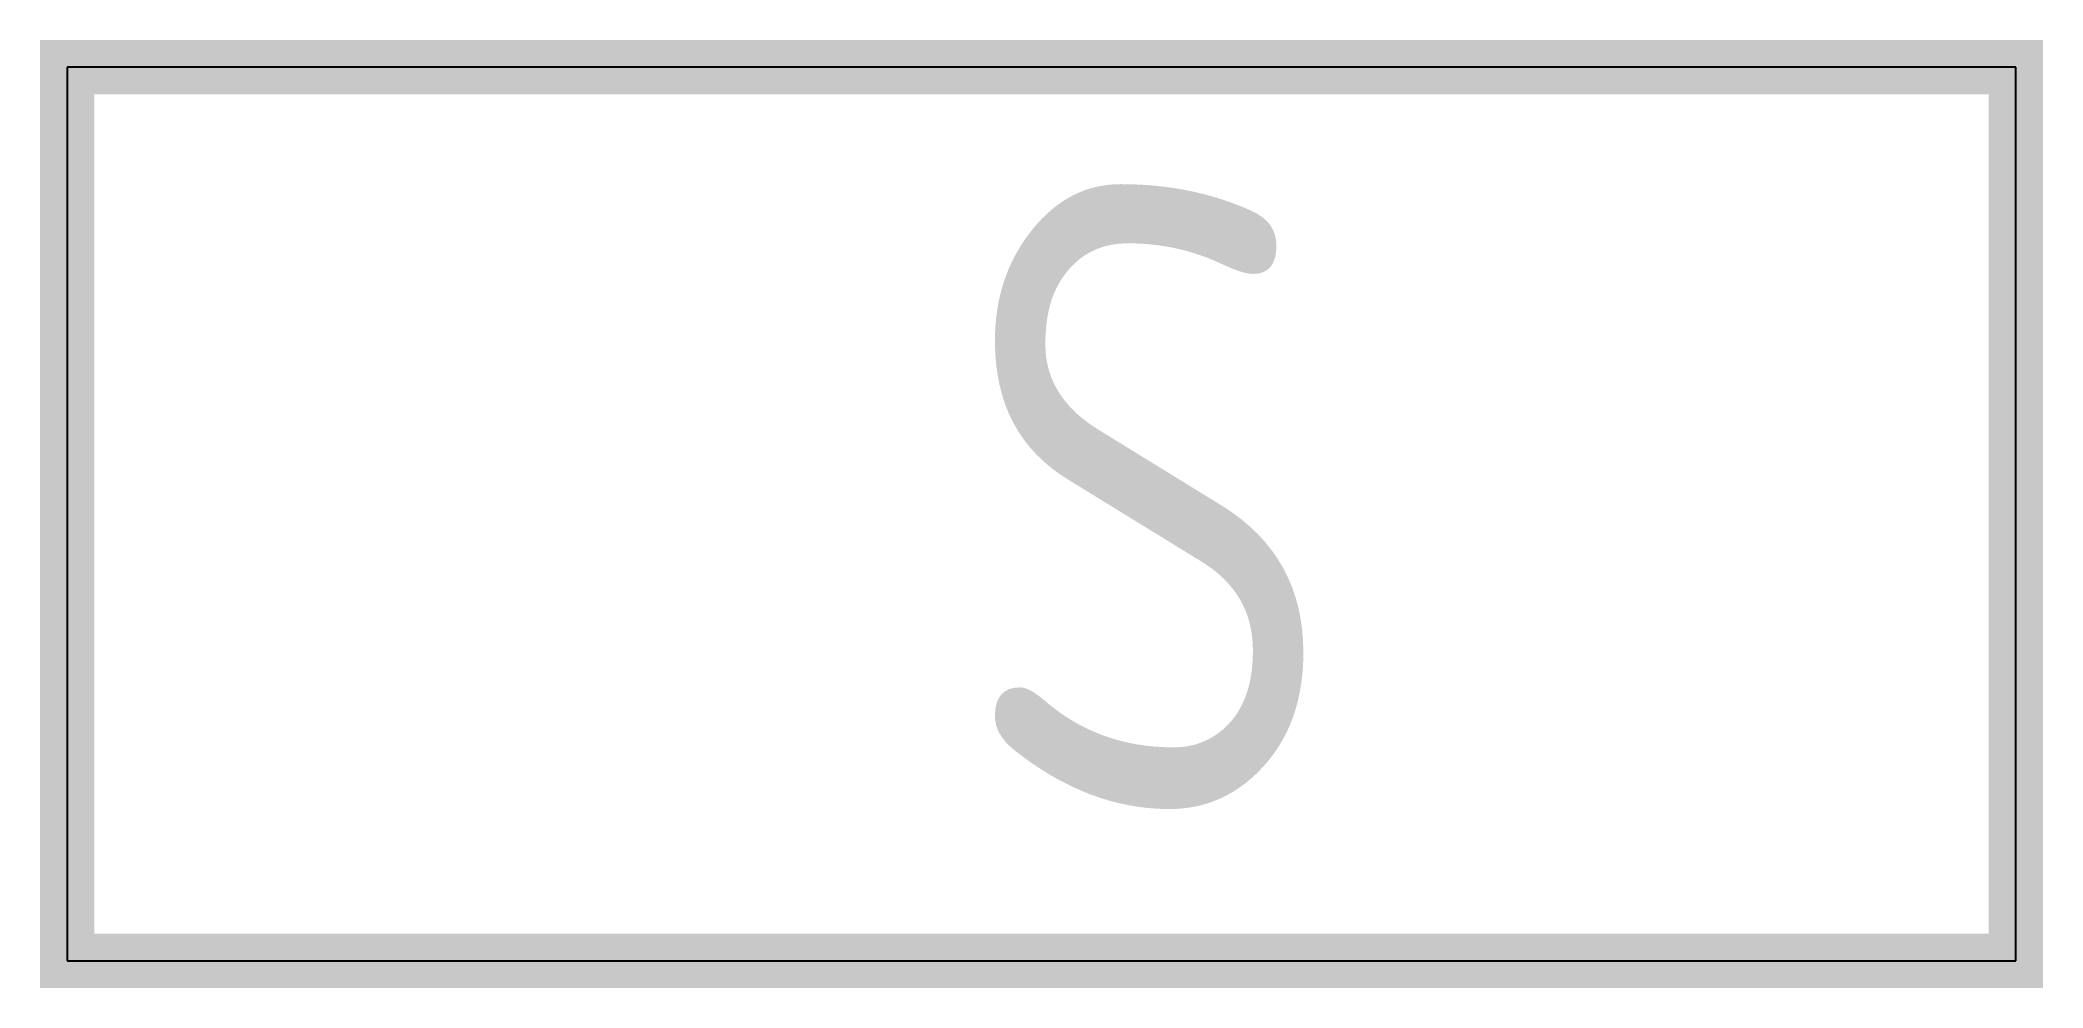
# Model space of a CAD drawing. Extents: x -0.74 to 0.74, y -0.02 to 0.68.
import ezdxf
from ezdxf.enums import TextEntityAlignment as Align

# ---------------------------------------------------------------- set-up
doc = ezdxf.new("R2010")
doc.units = 0
doc.header["$MEASUREMENT"] = 0
doc.styles.add('_TEL_DIM', font='TSSDENG', dxfattribs={"width": 0.6, "height": 3.5, "bigfont": 'TSSDCHN'})
doc.styles.add('hztxt', font='TSSDENG', dxfattribs={"width": 0.7, "bigfont": 'TSSDCHN'})

msp = doc.modelspace()

# ---------------------------------------------------------------- linework, layer by layer
for p, q in [((0.72, 0.66), (-0.72, 0.66)), ((-0.72, 0.66), (-0.72, 0)), ((0.72, 0), (0.72, 0.66)), ((-0.72, 0), (0.72, 0))]:
    msp.add_line(p, q)
at = {"const_width": 0.04}
msp.add_lwpolyline([(-0.72, 0.66), (-0.72, 0), (0.72, 0), (0.72, 0.66), (-0.72, 0.66), (-0.72, 0)], dxfattribs=at)

# ---------------------------------------------------------------- texts
at = {"color": 7, "style": 'hztxt', "width": 0.8}
msp.add_text('S', height=0.4615, dxfattribs=at).set_placement((-0.0596, 0.1121))
at = {"color": 7, "style": '_TEL_DIM', "flags": 1}
for tag, text in [('A', '安全出口灯'), ('REMARK', '')]:
    msp.add_attdef(tag, text=text, height=0.00002, dxfattribs=at).set_placement((0, 0), align=Align.MIDDLE_CENTER)

doc.saveas('drawing.dxf')
